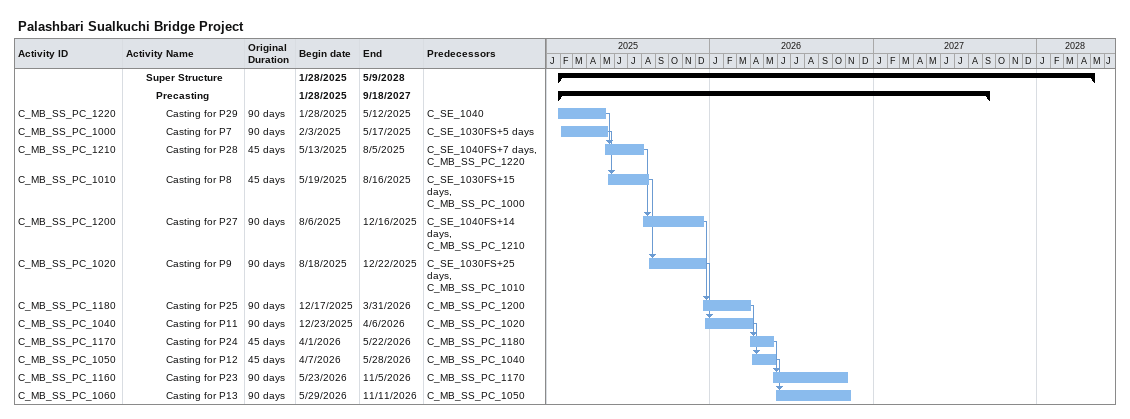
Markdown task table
Palashbari Sualkuchi Bridge Project

| ID | Level | Task | Original duration | Start | Finish | Predecessors |
|---|---|---|---|---|---|---|
|  | 3 | **Super Structure** |  | 2025-01-28 | 2028-05-09 |  |
|  | 4 | **Precasting** |  | 2025-01-28 | 2027-09-18 |  |
| C_MB_SS_PC_1220 | 5 | Casting for P29 | 90d | 2025-01-28 | 2025-05-12 | C_SE_1040 |
| C_MB_SS_PC_1000 | 5 | Casting for P7 | 90d | 2025-02-03 | 2025-05-17 | C_SE_1030FS+5d |
| C_MB_SS_PC_1210 | 5 | Casting for P28 | 45d | 2025-05-13 | 2025-08-05 | C_SE_1040FS+7d, C_MB_SS_PC_1220 |
| C_MB_SS_PC_1010 | 5 | Casting for P8 | 45d | 2025-05-19 | 2025-08-16 | C_SE_1030FS+15d, C_MB_SS_PC_1000 |
| C_MB_SS_PC_1200 | 5 | Casting for P27 | 90d | 2025-08-06 | 2025-12-16 | C_SE_1040FS+14d, C_MB_SS_PC_1210 |
| C_MB_SS_PC_1020 | 5 | Casting for P9 | 90d | 2025-08-18 | 2025-12-22 | C_SE_1030FS+25d, C_MB_SS_PC_1010 |
| C_MB_SS_PC_1180 | 5 | Casting for P25 | 90d | 2025-12-17 | 2026-03-31 | C_MB_SS_PC_1200 |
| C_MB_SS_PC_1040 | 5 | Casting for P11 | 90d | 2025-12-23 | 2026-04-06 | C_MB_SS_PC_1020 |
| C_MB_SS_PC_1170 | 5 | Casting for P24 | 45d | 2026-04-01 | 2026-05-22 | C_MB_SS_PC_1180 |
| C_MB_SS_PC_1050 | 5 | Casting for P12 | 45d | 2026-04-07 | 2026-05-28 | C_MB_SS_PC_1040 |
| C_MB_SS_PC_1160 | 5 | Casting for P23 | 90d | 2026-05-23 | 2026-11-05 | C_MB_SS_PC_1170 |
| C_MB_SS_PC_1060 | 5 | Casting for P13 | 90d | 2026-05-29 | 2026-11-11 | C_MB_SS_PC_1050 |
